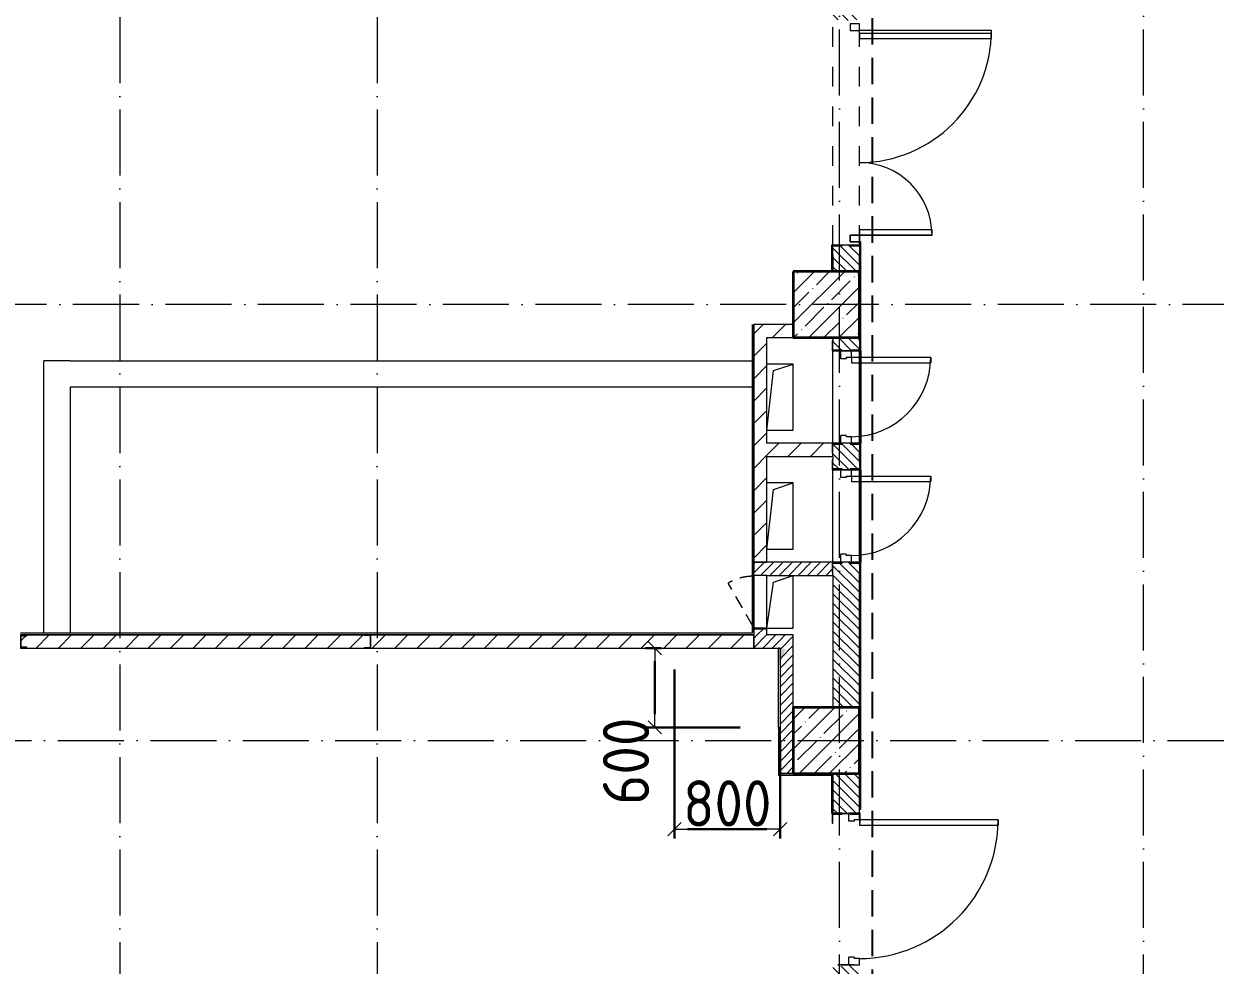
# Model space of a CAD drawing. Header units: millimetres. Extents: x -213536 to 1564669, y -45299 to 942238.
# Drawn here: x 207870 to 216889, y 227115 to 234240 of the extents above; entities that cross this region are included whole.
import ezdxf

# ---------------------------------------------------------------- set-up
doc = ezdxf.new("R2010")
doc.units = ezdxf.units.MM
for name, pattern in [('200_ШТРИХ_ш1п0_6_', [160, 100, -60]), ('50_200_ШТРИХ_1Т_ш5_п1_п1_', [700, 500, -100, 0, -100]), ('Штрих короткий', [300, 150, -150]), ('Штриховая _2 мм - 1 мм_', [300, 200, -100])]:
    doc.linetypes.add(name, pattern=pattern)
for name, color, linetype, lineweight in [('0-1', 7, 'Continuous', 5), ('0-2', 7, 'Continuous', 9), ('Двери', 7, 'Continuous', 9), ('Каркас_Импост', 7, 'Continuous', 13), ('Несущие колонны', 7, 'Continuous', 9), ('Несущие колонны-1', 7, 'Continuous', 35), ('Обобщенные модели', 7, 'Continuous', 9), ('Общие ребра', 7, 'Continuous', 9), ('Окна', 7, 'Continuous', 9), ('Оси-2', 7, '50_200_ШТРИХ_1Т_ш5_п1_п1_', 9), ('Открывание в плане-2', 7, '200_ШТРИХ_ш1п0_6_', 9), ('Открывание-1', 7, 'Continuous', 9), ('Панель', 7, 'Continuous', 13), ('Перемычка-1', 7, 'Штрих короткий', 9), ('Размеры', 7, 'Continuous', 15), ('Стены', 7, 'Continuous', 9), ('Стены-1', 7, 'Continuous', 13), ('Текстовые примечания', 7, 'Continuous', 9), ('Штриховка разреза-1', 7, 'Continuous', 9), ('Элементы узлов', 7, 'Continuous', 9)]:
    doc.layers.add(name, color=color, linetype=linetype, lineweight=lineweight)
doc.layers.add('СТ-1_1', color=7, linetype='Штриховая _2 мм - 1 мм_', lineweight=90, true_color=0x888888)
doc.layers.get('0-2').off()
doc.styles.add('СПДС', font='isocpeur.ttf', dxfattribs={"width": 0.9})
doc.dimstyles.new('Размера А3', dxfattribs={"dimtxt": 200, "dimasz": 100, "dimexe": 70, "dimexo": 100, "dimgap": 20, "dimtad": 1, "dimdec": 0, "dimrnd": 10, "dimzin": 0, "dimdsep": 46, "dimtxsty": 'СПДС', "dimblk": 'ARROWHEAD_6', "dimcen": 1, "dimclrd": 256, "dimclre": 256, "dimclrt": 256, "dimazin": 0, "dimtfac": 1, "dimtdec": 0, "dimtmove": 2, "dimatfit": 3, "dimfxl": 1, "dimtolj": 1, "dimtzin": 0, "dimarcsym": 0})
pattern_1 = [(135, (0, 0), (-35.35534, -35.35534), [])]
pattern_2 = [(45, (0, 0), (-84.8528, 84.8528), [])]
pattern_3 = [(45, (0, 0), (-35.35534, 35.35534), [])]

# ---------------------------------------------------------------- blocks, each defined once
blk = doc.blocks.new('BSC_Колонна _Прямоугольная - 500х500-V46-АИ2_02_План отделки стен 2-го этажа _Часть 2_')
at = {"layer": 'Несущие колонны'}
h = blk.add_hatch(dxfattribs=at)
h.set_pattern_fill('FP_54', color=256, style=0, pattern_type=2)
h.set_pattern_definition([(45, (-7700, -19300), (-114.0493, 114.0493), []), (45, (-7585.95, -19300), (-114.0493, 114.0493), [201.613, -40.323, 3.353, -36.97])])
h.paths.add_polyline_path([(-250, -250), (250, -250), (250, 250), (-250, 250)], flags=0)
at = {"layer": 'Несущие колонны-1'}
for p, q in [((250, 250), (-250, 250)), ((-250, 250), (-250, -250)), ((250, -250), (250, 250)), ((-250, -250), (250, -250))]:
    blk.add_line(p, q, dxfattribs=at)
blk = doc.blocks.new('Дверь_СКБ_1Ст_Внутренняя_ШЕР - СОШ_Д-1__Дв_700x1800h_Технический шкаф ЭОМ и СС_EI30-28320654-АИ2_02_План отделки стен 2-го этажа _Часть 2_')
at = {"layer": 'Каркас_Импост'}
for p, q in [((-287.5, 40), (-337.5, 40)), ((-337.5, 31), (-337.5, -31)), ((-287.5, 40), (-287.5, 0)), ((-287.5, 0), (-277.5, 0)), ((-277.5, 0), (-277.5, -40)), ((302.5, 0), (312.5, 0)), ((302.5, 0), (302.5, -40)), ((362.5, 40), (312.5, 40)), ((312.5, 40), (312.5, 0)), ((362.5, 40), (362.5, -40)), ((-277.5, -40), (-337.5, -40)), ((362.5, -40), (302.5, -40))]:
    blk.add_line(p, q, dxfattribs=at)
at = {"layer": 'Открывание-1'}
blk.add_arc((-287.5, 40), 600, 360, 90, dxfattribs=at)
at = {"layer": 'Панель'}
for p, q in [((-287.5, 640), (-247.5, 640)), ((-287.5, 640), (-287.5, 40)), ((-247.5, 40), (-247.5, 640)), ((-287.5, 40), (-247.5, 40))]:
    blk.add_line(p, q, dxfattribs=at)
blk = doc.blocks.new('Дверь_СКБ_1Ст_Внутренняя_ШЕР - СОШ_Д-1__Дв_700x1800h_Технический шкаф ЭОМ и СС_EI30-28321866-АИ2_02_План отделки стен 2-го этажа _Часть 2_')
at = {"layer": 'Каркас_Импост'}
for p, q in [((-287.5, 40), (-337.5, 40)), ((-337.5, 31), (-337.5, -31)), ((-287.5, 40), (-287.5, 0)), ((-287.5, 0), (-277.5, 0)), ((-277.5, 0), (-277.5, -40)), ((302.5, 0), (312.5, 0)), ((302.5, 0), (302.5, -40)), ((362.5, 40), (312.5, 40)), ((312.5, 40), (312.5, 0)), ((362.5, 31), (362.5, -31)), ((-277.5, -40), (-337.5, -40)), ((362.5, -40), (302.5, -40))]:
    blk.add_line(p, q, dxfattribs=at)
at = {"layer": 'Открывание-1'}
blk.add_arc((-287.5, 40), 600, 360, 90, dxfattribs=at)
at = {"layer": 'Панель'}
for p, q in [((-287.5, 640), (-247.5, 640)), ((-287.5, 640), (-287.5, 40)), ((-247.5, 40), (-247.5, 640)), ((-287.5, 40), (-247.5, 40))]:
    blk.add_line(p, q, dxfattribs=at)
blk = doc.blocks.new('Проем_Дверь_Прямоугольный - 1700х2400h_дверные проемы-28448549-АИ2_02_План отделки стен 2-го этажа _Часть 2_')
at = {"layer": 'Перемычка-1'}
for p, q in [((850, 100), (-850, 100)), ((850, -100), (-850, -100))]:
    blk.add_line(p, q, dxfattribs=at)
blk = doc.blocks.new('Дверь_СКБ_1Ст_Внутренняя_ШЕР - СОШ_Д-17__Дв_1150x2100h_Лаборантские_ Инструментальные_EI30-28417851-АИ2_02_План отделки стен 2-го этажа _Часть 2_')
at = {"layer": 'Каркас_Импост'}
for p, q in [((-512.5, 100), (-562.5, 100)), ((-562.5, 100), (-562.5, 20)), ((-512.5, 100), (-512.5, 60)), ((587.5, 100), (537.5, 100)), ((537.5, 100), (537.5, 60)), ((587.5, 100), (587.5, 20)), ((-502.5, 20), (-562.5, 20)), ((-512.5, 60), (-502.5, 60)), ((-502.5, 60), (-502.5, 20)), ((527.5, 60), (537.5, 60)), ((527.5, 60), (527.5, 20)), ((587.5, 20), (527.5, 20))]:
    blk.add_line(p, q, dxfattribs=at)
at = {"layer": 'Открывание-1'}
blk.add_arc((-512.5, 100), 1050, 360, 90, dxfattribs=at)
at = {"layer": 'Панель'}
for p, q in [((-512.5, 1150), (-472.5, 1150)), ((-512.5, 1150), (-512.5, 100)), ((-472.5, 100), (-472.5, 1150)), ((-512.5, 100), (-472.5, 100))]:
    blk.add_line(p, q, dxfattribs=at)
blk = doc.blocks.new('Дверь_Витражная_СКБ_2Ст2 - ДВВ_ДАО_СОШ_Классы-V176-АИ2_02_План отделки стен 2-го этажа _Часть 2_')
at = {"layer": 'Двери'}
for p, q in [((-775, 1035), (-775, 35)), ((775, 585), (775, 35))]:
    blk.add_line(p, q, dxfattribs=at)
for centre, radius, start, end in [((-775, 35), 1000, 360, 90), ((775, 35), 550, 90, 180)]:
    blk.add_arc(centre, radius, start, end, dxfattribs=at)
at = {"layer": 'Элементы узлов'}
for p, q in [((-713, 1035), (-753, 1035)), ((-753, 1035), (-753, 35)), ((-713, 35), (-713, 1035)), ((775, 585), (735, 585)), ((735, 585), (735, 35)), ((775, 35), (775, 585)), ((-825, 35), (-825, -35)), ((-775, 35), (-825, 35)), ((-775, 35), (-825, 35)), ((-825, 35), (-825, -35)), ((-775, -35), (-775, 35)), ((-775, -35), (-775, 35)), ((-753, 35), (-713, 35)), ((735, 35), (775, 35)), ((775, -35), (775, 35)), ((775, 35), (825, 35)), ((775, 35), (775, -35)), ((825, 35), (775, 35)), ((825, 35), (825, -35)), ((825, -35), (825, 35)), ((-825, -35), (-775, -35)), ((-825, -35), (-775, -35)), ((825, -35), (775, -35)), ((775, -35), (825, -35))]:
    blk.add_line(p, q, dxfattribs=at)
blk = doc.blocks.new('154_Стойка_СКБ_Швеллер - СМ-2180_100-28318692-АИ2_02_План отделки стен 2-го этажа _Часть 2_')
at = {"layer": 'Обобщенные модели'}
for p, q in [((171, 50), (125, 50)), ((125, 50), (125, -50)), ((129.5, 42.4), (171, 42.4)), ((129.5, -42.4), (129.5, 42.4)), ((171, 42.4), (171, 50)), ((125, -50), (171, -50)), ((171, -42.4), (129.5, -42.4)), ((171, -50), (171, -42.4))]:
    blk.add_line(p, q, dxfattribs=at)
blk = doc.blocks.new('154_Стойка_СКБ_Уголок - СМ-2180_200-28268025-АИ2_02_План отделки стен 2-го этажа _Часть 2_')
at = {"layer": 'Обобщенные модели'}
for p, q in [((125, 156), (125, 81)), ((200, 156), (125, 156)), ((131, 81), (131, 150)), ((131, 150), (200, 150)), ((200, 150), (200, 156)), ((125, 81), (131, 81)), ((131, 19), (125, 19)), ((125, 19), (125, -56)), ((131, -50), (131, 19)), ((125, -56), (200, -56)), ((200, -50), (131, -50)), ((200, -56), (200, -50))]:
    blk.add_line(p, q, dxfattribs=at)
blk = doc.blocks.new('Фахверк_СКБ_Уголок - 200_3960_зеркало-28268689-АИ2_02_План отделки стен 2-го этажа _Часть 2_')
at = {"layer": 'Обобщенные модели'}
for p, q in [((200, 156), (125, 156)), ((125, 156), (125, 81)), ((131, 81), (131, 150)), ((131, 150), (200, 150)), ((200, 150), (200, 156)), ((125, 81), (131, 81)), ((131, 19), (125, 19)), ((125, 19), (125, -56)), ((131, -50), (131, 19)), ((125, -56), (200, -56)), ((200, -50), (131, -50)), ((200, -56), (200, -50))]:
    blk.add_line(p, q, dxfattribs=at)
blk = doc.blocks.new('Фахверк_СКБ_Уголок - 200_3960-28268576-АИ2_02_План отделки стен 2-го этажа _Часть 2_')
at = {"layer": 'Обобщенные модели'}
for p, q in [((200, 156), (125, 156)), ((125, 156), (125, 81)), ((131, 81), (131, 150)), ((131, 150), (200, 150)), ((200, 150), (200, 156)), ((125, 81), (131, 81)), ((131, 19), (125, 19)), ((125, 19), (125, -56)), ((131, -50), (131, 19)), ((125, -56), (200, -56)), ((200, -50), (131, -50)), ((200, -56), (200, -50))]:
    blk.add_line(p, q, dxfattribs=at)
blk = doc.blocks.new('154_Стойка_СКБ_Уголок - СМ-2180_200-28435403-АИ2_02_План отделки стен 2-го этажа _Часть 2_')
at = {"layer": 'Обобщенные модели'}
for p, q in [((125, 156), (125, 81)), ((200, 156), (125, 156)), ((131, 81), (131, 150)), ((131, 150), (200, 150)), ((200, 150), (200, 156)), ((125, 81), (131, 81)), ((131, 19), (125, 19)), ((125, 19), (125, -56)), ((131, -50), (131, 19)), ((125, -56), (200, -56)), ((200, -50), (131, -50)), ((200, -56), (200, -50))]:
    blk.add_line(p, q, dxfattribs=at)
blk = doc.blocks.new('Стойка_Влож_Полоса боковая - Полоса-28213942-АИ2_02_План отделки стен 2-го этажа _Часть 2_')
at = {"layer": 'Обобщенные модели'}
for p, q in [((-5, 60), (0, 60)), ((-5, -60), (-5, 60)), ((0, 31), (0, -31)), ((0, -60), (-5, -60))]:
    blk.add_line(p, q, dxfattribs=at)
blk = doc.blocks.new('Стойка_Влож_Полоса боковая - Полоса-28346330-АИ2_02_План отделки стен 2-го этажа _Часть 2_')
at = {"layer": 'Обобщенные модели'}
for p, q in [((-5, -31), (-5, 31)), ((0, 31), (0, -31))]:
    blk.add_line(p, q, dxfattribs=at)
blk = doc.blocks.new('154_Фахверк_СКБ_Швеллер - Тип_100_3960-28318856-АИ2_02_План отделки стен 2-го этажа _Часть 2_')
at = {"layer": 'Обобщенные модели'}
for p, q in [((175, 50), (125, 50)), ((125, 50), (125, -50)), ((128, 47), (175, 47)), ((128, -47), (128, 47)), ((175, 47), (175, 50)), ((125, -50), (175, -50)), ((175, -47), (128, -47)), ((175, -50), (175, -47))]:
    blk.add_line(p, q, dxfattribs=at)
blk = doc.blocks.new('AR_Отверстие Ниша - Лючок-32403310-АИ2_02_План отделки стен 2-го этажа _Часть 2_')
at = {"layer": 'Окна'}
for p, q in [((200, 50), (-200, 50)), ((-200, 50), (-200, -50)), ((-200, -50), (200, -50))]:
    blk.add_line(p, q, dxfattribs=at)
blk = doc.blocks.new('Л_Общий_Лючок - Лючок-V187-АИ2_02_План отделки стен 2-го этажа _Часть 2_')
at = {"layer": 'Окна'}
for p, q in [((424, 6), (-24, 6)), ((-24, 6), (-24, 0)), ((400, 0), (424, 0)), ((424, 6), (424, 0))]:
    blk.add_line(p, q, dxfattribs=at)
at = {"layer": 'Открывание в плане-2'}
blk.add_line((16.4, 6), (342, 194), dxfattribs=at)
blk.add_arc((6, 0), 388, 0.89053, 30, dxfattribs=at)
blk = doc.blocks.new('154_Фахверк_СКБ_Швеллер - Тип_100_3960_зеркало-29769493-АИ2_02_План отделки стен 2-го этажа _Часть 2_')
at = {"layer": 'Обобщенные модели'}
for p, q in [((175, 50), (125, 50)), ((125, 50), (125, -50)), ((128, 47), (175, 47)), ((128, -47), (128, 47)), ((175, 47), (175, 50)), ((125, -50), (175, -50)), ((175, -47), (128, -47)), ((175, -50), (175, -47))]:
    blk.add_line(p, q, dxfattribs=at)
blk = doc.blocks.new('AR_Отверстие прямоугольное _в плите_ - AR_Отверстие прямоугольное _в плите_-30229458-АИ2_02_План отделки стен 2-го этажа _Часть 2_')
at = {"layer": 'Обобщенные модели'}
for p, q in [((100, 250), (-100, 250)), ((-100, -250), (-50, 200)), ((-50, 200), (100, 250)), ((100, -250), (100, 250)), ((-100, -250), (100, -250))]:
    blk.add_line(p, q, dxfattribs=at)
blk = doc.blocks.new('AR_Отверстие прямоугольное _в плите_ - AR_Отверстие прямоугольное _в плите_-30229368-АИ2_02_План отделки стен 2-го этажа _Часть 2_')
at = {"layer": 'Обобщенные модели'}
for p, q in [((-50, 150), (100, 200)), ((100, -200), (100, 200)), ((-100, -200), (-50, 150)), ((-100, -200), (100, -200))]:
    blk.add_line(p, q, dxfattribs=at)
blk = doc.blocks.new('0125-Р-ОО-Ш2-АР-о_23_10_2024_rvt-1-АИ2_02_План отделки стен 2-го этажа _Часть 2_')
at = {"layer": 'Несущие колонны'}
h = blk.add_hatch(dxfattribs=at)
h.set_pattern_fill('FP_1', color=256, style=0, pattern_type=2)
h.set_pattern_definition([(45, (0, 0), (-114.0493, 114.0493), []), (45, (114.05, 0), (-114.0493, 114.0493), [201.612, -40.322, 3.353, -36.97])])
h.paths.add_polyline_path([(7450, 15750), (7950, 15750), (7950, 16250), (7450, 16250), (7450, 16201.6)], flags=0)
at = {"layer": 'Штриховка разреза-1'}
h = blk.add_hatch(dxfattribs=at)
h.set_pattern_fill('FP_2', color=256, style=0, pattern_type=2)
h.set_pattern_definition(pattern_1)
h.paths.add_polyline_path([(7756, 19550), (7950, 19550), (7950, 19744), (7881, 19744), (7881, 19750), (7819, 19750), (7819, 19744), (7750, 19744), (7750, 19550)], flags=0)
h.paths.add_polyline_path([(7881, 21450), (7881, 21456), (7950, 21456), (7950, 22694), (7881, 22694), (7880, 22700), (7819, 22700), (7819, 22694), (7750, 22694), (7750, 21456), (7819, 21456), (7819, 21450), (7880, 21450)], flags=0)
h.paths.add_polyline_path([(7790, 22700), (7790, 22705), (7910, 22705), (7910, 22700), (7950, 22700), (7950, 22730), (7880, 22730), (7880, 23570), (7950, 23570), (7950, 23600), (7910, 23600), (7910, 23595), (7790, 23595), (7790, 23600), (7750, 23600), (7750, 22700)], flags=0)
h.paths.add_polyline_path([(7830.6, 23600), (7881, 23600), (7881, 23606), (7950, 23606), (7950, 25050), (7750, 25050), (7750, 23606), (7819, 23606), (7819, 23600)], flags=0)
h = blk.add_hatch(dxfattribs=at)
h.set_pattern_fill('FP_3', color=256, style=0, pattern_type=2)
h.set_pattern_definition(pattern_2)
h.paths.add_polyline_path([(7450, 19050), (7450, 19150), (7150, 19150), (7150, 19050), (7250, 19050)], flags=0)
h = blk.add_hatch(dxfattribs=at)
h.set_pattern_fill('FP_3', color=256, style=0, pattern_type=2)
h.set_pattern_definition(pattern_2)
h.paths.add_polyline_path([(7250, 17350), (7250, 19050), (7150, 19050), (7150, 17350)], flags=0)
h = blk.add_hatch(dxfattribs=at)
h.set_pattern_fill('FP_2', color=256, style=0, pattern_type=2)
h.set_pattern_definition(pattern_1)
h.paths.add_polyline_path([(7950, 16250), (7950, 17344), (7881, 17344), (7881, 17350), (7819, 17350), (7819, 17344), (7750, 17344), (7750, 16250)], flags=0)
h.paths.add_polyline_path([(7881, 18050), (7881, 18056), (7950, 18056), (7950, 18244), (7881, 18244), (7881, 18250), (7819, 18250), (7819, 18244), (7750, 18244), (7750, 18056), (7819, 18056), (7819, 18050)], flags=0)
h.paths.add_polyline_path([(7881, 18950), (7881, 18956), (7950, 18956), (7950, 19050), (7750, 19050), (7750, 18956), (7819, 18956), (7819, 18950)], flags=0)
h = blk.add_hatch(dxfattribs=at)
h.set_pattern_fill('FP_3', color=256, style=0, pattern_type=2)
h.set_pattern_definition(pattern_2)
h.paths.add_polyline_path([(7750, 18150), (7750, 18175), (7744, 18175), (7744, 18250), (7250, 18250), (7250, 18150), (7744, 18150)], flags=0)
h = blk.add_hatch(dxfattribs=at)
h.set_pattern_fill('FP_92', color=256, style=0, pattern_type=2)
h.set_pattern_definition(pattern_3)
h.paths.add_polyline_path([(7250, 17250), (7750, 17250), (7750, 17275), (7744, 17275), (7744, 17350), (7150, 17350), (7151, 17250), (7174, 17250)], flags=0)
h = blk.add_hatch(dxfattribs=at)
h.set_pattern_fill('FP_3', color=256, style=0, pattern_type=2)
h.set_pattern_definition(pattern_2)
h.paths.add_polyline_path([(7150, 16700), (7150, 16800), (4250, 16800), (4250, 16700), (7139.2, 16700)], flags=0)
h.paths.add_polyline_path([(4200, 16700), (4200, 16703), (4247, 16703), (4247, 16797), (4200, 16797), (4200, 16800), (1646, 16799.2), (1646, 16792.4), (1604.5, 16792.4), (1604.5, 16707.6), (1646, 16707.6), (1646, 16700)], flags=0)
h.paths.add_polyline_path([(404, 16700), (404, 16707.6), (445.5, 16707.6), (445.5, 16792.4), (404, 16792.4), (404, 16800), (150, 16800), (150, 16700)], flags=0)
h = blk.add_hatch(dxfattribs=at)
h.set_pattern_fill('FP_92', color=256, style=0, pattern_type=2)
h.set_pattern_definition(pattern_3)
h.paths.add_polyline_path([(7350, 16700), (7350, 16800), (7150, 16800), (7150, 16700), (7250, 16700)], flags=0)
h = blk.add_hatch(dxfattribs=at)
h.set_pattern_fill('FP_92', color=256, style=0, pattern_type=2)
h.set_pattern_definition(pattern_3)
h.paths.add_polyline_path([(7153, 16800), (7247, 16800), (7247, 16847), (7153, 16847), (7153, 16801.5)], flags=0)
h = blk.add_hatch(dxfattribs=at)
h.set_pattern_fill('FP_92', color=256, style=0, pattern_type=2)
h.set_pattern_definition(pattern_3)
h.paths.add_polyline_path([(7350, 15750), (7450, 15750), (7450, 16800), (7350, 16800), (7350, 16201.6)], flags=0)
h = blk.add_hatch(dxfattribs=at)
h.set_pattern_fill('FP_2', color=256, style=0, pattern_type=2)
h.set_pattern_definition(pattern_1)
h.paths.add_polyline_path([(7881, 12550), (7881, 12556), (7950, 12556), (7950, 12744), (7881, 12744), (7881, 12750), (7819, 12750), (7819, 12744), (7750, 12744), (7750, 12556), (7819, 12556), (7819, 12550)], flags=0)
h.paths.add_polyline_path([(7881, 13450), (7881, 13456), (7950, 13456), (7950, 14294), (7881, 14294), (7881, 14300), (7819, 14300), (7819, 14294), (7750, 14294), (7750, 13456), (7819, 13456), (7819, 13450)], flags=0)
h.paths.add_polyline_path([(7950, 15450), (7950, 15750), (7750, 15750), (7750, 15450), (7910, 15450)], flags=0)
at = {"layer": 'Несущие колонны-1'}
for p, q in [((7950, 16250), (7450, 16250)), ((7450, 16250), (7450, 15750)), ((7950, 15750), (7950, 16250)), ((7450, 15750), (7950, 15750))]:
    blk.add_line(p, q, dxfattribs=at)
at = {"layer": 'Общие ребра'}
for p, q in [((7750, 18150), (7750, 18175)), ((7750, 17250), (7750, 17275))]:
    blk.add_line(p, q, dxfattribs=at)
at = {"layer": 'Стены'}
for p, q in [((7750, 18250), (7750, 18950)), ((7950, 18950), (7950, 18250)), ((1775, 16812), (1775, 18875)), ((1975, 18875), (1775, 18875)), ((1975, 18875), (7138, 18875)), ((1975, 18675), (1975, 16812)), ((7138, 18675), (1975, 18675)), ((7750, 17350), (7750, 18050)), ((7950, 18050), (7950, 17350))]:
    blk.add_line(p, q, dxfattribs=at)
at = {"layer": 'Стены-1'}
for p, q in [((7750, 19675), (7750, 19550)), ((7881, 19750), (7819, 19750)), ((7950, 19550), (7950, 19675)), ((7450, 19150), (7150, 19150)), ((7150, 19150), (7150, 19050)), ((7150, 19050), (7150, 17350)), ((7250, 19050), (7450, 19050)), ((7250, 18250), (7250, 19050)), ((7750, 19050), (7750, 19025)), ((7950, 19025), (7950, 19050)), ((7819, 18950), (7881, 18950)), ((7744, 18250), (7250, 18250)), ((7881, 18250), (7819, 18250)), ((7250, 18150), (7750, 18150)), ((7250, 17350), (7250, 18150)), ((7750, 18150), (7750, 18125)), ((7950, 18125), (7950, 18175)), ((7819, 18050), (7881, 18050)), ((7150, 17350), (7250, 17350)), ((7744, 17350), (7150, 17350)), ((7150, 17350), (7150, 17274)), ((7881, 17350), (7819, 17350)), ((7250, 17250), (7750, 17250)), ((7750, 17250), (7750, 16250)), ((7950, 16250), (7950, 17275)), ((4200, 16800), (1646, 16800)), ((7150, 16800), (4250, 16800)), ((7150, 16700), (7150, 16800)), ((7150, 16800), (7150, 16700)), ((7350, 16800), (7250, 16800)), ((7450, 16800), (7350, 16800)), ((7450, 15750), (7450, 16800)), ((1646, 16700), (4200, 16700)), ((4250, 16700), (7150, 16700)), ((7150, 16700), (7350, 16700)), ((7350, 16700), (7350, 15750)), ((7750, 16250), (7950, 16250)), ((7350, 15750), (7450, 15750)), ((7950, 15750), (7750, 15750)), ((7750, 15750), (7750, 15450)), ((7950, 15450), (7950, 15750))]:
    blk.add_line(p, q, dxfattribs=at)
at = {"layer": '0-2'}
for name, p, rotation in [('Проем_Дверь_Прямоугольный - 1700х2400h_дверные проемы-28448549-АИ2_02_План отделки стен 2-го этажа _Часть 2_', (7850, 20600), 269.9999999999999), ('Дверь_Витражная_СКБ_2Ст2 - ДВВ_ДАО_СОШ_Классы-V176-АИ2_02_План отделки стен 2-го этажа _Часть 2_', (7915, 20600), 269.9999999999961), ('Фахверк_СКБ_Уголок - 200_3960-28268576-АИ2_02_План отделки стен 2-го этажа _Часть 2_', (7800, 19875), 269.9999999999999), ('Фахверк_СКБ_Уголок - 200_3960_зеркало-28268689-АИ2_02_План отделки стен 2-го этажа _Часть 2_', (7900, 18825), 89.99999999999991), ('Дверь_СКБ_1Ст_Внутренняя_ШЕР - СОШ_Д-1__Дв_700x1800h_Технический шкаф ЭОМ и СС_EI30-28321866-АИ2_02_План отделки стен 2-го этажа _Часть 2_', (7850, 18612.5), 269.9999999999999), ('Фахверк_СКБ_Уголок - 200_3960-28268576-АИ2_02_План отделки стен 2-го этажа _Часть 2_', (7800, 18375), 269.9999999999999), ('Фахверк_СКБ_Уголок - 200_3960_зеркало-28268689-АИ2_02_План отделки стен 2-го этажа _Часть 2_', (7900, 17925), 89.99999999999991), ('Дверь_СКБ_1Ст_Внутренняя_ШЕР - СОШ_Д-1__Дв_700x1800h_Технический шкаф ЭОМ и СС_EI30-28320654-АИ2_02_План отделки стен 2-го этажа _Часть 2_', (7850, 17712.5), 269.9999999999999), ('154_Стойка_СКБ_Уголок - СМ-2180_200-28268025-АИ2_02_План отделки стен 2-го этажа _Часть 2_', (7800, 17475), 269.9999999999999), ('Л_Общий_Лючок - Лючок-V187-АИ2_02_План отделки стен 2-го этажа _Часть 2_', (7150, 16850), 89.9999999999999), ('AR_Отверстие Ниша - Лючок-32403310-АИ2_02_План отделки стен 2-го этажа _Часть 2_', (7200, 17050), 269.9999999999999), ('154_Фахверк_СКБ_Швеллер - Тип_100_3960-28318856-АИ2_02_План отделки стен 2-го этажа _Часть 2_', (4375, 16750), 180), ('154_Фахверк_СКБ_Швеллер - Тип_100_3960_зеркало-29769493-АИ2_02_План отделки стен 2-го этажа _Часть 2_', (7200, 16975), 269.9999999999999), ('154_Стойка_СКБ_Уголок - СМ-2180_200-28435403-АИ2_02_План отделки стен 2-го этажа _Часть 2_', (7800, 15575), 269.9999999999999), ('Стойка_Влож_Полоса боковая - Полоса-28346330-АИ2_02_План отделки стен 2-го этажа _Часть 2_', (7850, 15450), 89.99999999999991), ('Дверь_СКБ_1Ст_Внутренняя_ШЕР - СОШ_Д-17__Дв_1150x2100h_Лаборантские_ Инструментальные_EI30-28417851-АИ2_02_План отделки стен 2-го этажа _Часть 2_', (7850, 14887.5), 269.9999999999999), ('Стойка_Влож_Полоса боковая - Полоса-28213942-АИ2_02_План отделки стен 2-го этажа _Часть 2_', (7850, 14300), 269.9999999999999)]:
    blk.add_blockref(name, p, dxfattribs=dict(at, rotation=rotation))
for name, p in [('BSC_Колонна _Прямоугольная - 500х500-V46-АИ2_02_План отделки стен 2-го этажа _Часть 2_', (7700, 19300)), ('AR_Отверстие прямоугольное _в плите_ - AR_Отверстие прямоугольное _в плите_-30229458-АИ2_02_План отделки стен 2-го этажа _Часть 2_', (7350, 18600)), ('AR_Отверстие прямоугольное _в плите_ - AR_Отверстие прямоугольное _в плите_-30229458-АИ2_02_План отделки стен 2-го этажа _Часть 2_', (7350, 17699.8)), ('AR_Отверстие прямоугольное _в плите_ - AR_Отверстие прямоугольное _в плите_-30229368-АИ2_02_План отделки стен 2-го этажа _Часть 2_', (7350, 17050)), ('154_Стойка_СКБ_Швеллер - СМ-2180_100-28318692-АИ2_02_План отделки стен 2-го этажа _Часть 2_', (1475, 16750))]:
    blk.add_blockref(name, p, dxfattribs=at)
blk = doc.blocks.new('ARROWHEAD_6')
at = {"color": 0, "linetype": 'Continuous'}
for p, q in [((0, 0), (-1, 0)), ((-0.5, -0.5), (0.5, 0.5))]:
    blk.add_line(p, q, dxfattribs=at)
blk = doc.blocks.new('*D3102')
at = {"layer": 'Defpoints', "color": 0, "transparency": 16777216}
for p in [(212646.9, 229515.2), (212795.6, 229515.2), (213392.9, 228915.2)]:
    blk.add_point(p, dxfattribs=at)
at = {"layer": 'Размеры', "lineweight": -2, "transparency": 16777216}
for p, q in [((212695.6, 229515.2), (212576.9, 229515.2)), ((212646.9, 229015.2), (212646.9, 229415.2)), ((213292.9, 228915.2), (212576.9, 228915.2))]:
    blk.add_line(p, q, dxfattribs=at)
at = {"layer": 'Размеры', "lineweight": -2, "transparency": 16777216, "xscale": 100, "yscale": 100, "zscale": 100}
for p, rotation in [((212646.9, 229515.2), 90), ((212646.9, 228915.2), 270)]:
    blk.add_blockref('ARROWHEAD_6', p, dxfattribs=dict(at, rotation=rotation))
at = {"layer": 'Размеры', "lineweight": 25, "transparency": 16777216, "insert": (212253.7, 228329.1), "char_height": 350, "width": 1.866, "attachment_point": 1, "rotation": 90, "line_spacing_factor": 1.149209, "style": 'СПДС'}
blk.add_mtext('\\A1;600', dxfattribs=at)
blk = doc.blocks.new('*D3103')
at = {"layer": 'Defpoints', "color": 0, "transparency": 16777216}
for p in [(212795.6, 229453.8), (213595.6, 228915.5), (213595.6, 228144.7)]:
    blk.add_point(p, dxfattribs=at)
at = {"layer": 'Размеры', "lineweight": -2, "transparency": 16777216}
for p, q in [((212795.6, 229353.8), (212795.6, 228074.7)), ((213595.6, 228815.5), (213595.6, 228074.7)), ((212895.6, 228144.7), (213495.6, 228144.7))]:
    blk.add_line(p, q, dxfattribs=at)
at = {"layer": 'Размеры', "lineweight": -2, "transparency": 16777216, "xscale": 100, "yscale": 100, "zscale": 100, "rotation": 180}
blk.add_blockref('ARROWHEAD_6', (212795.6, 228144.7), dxfattribs=at)
at = {"layer": 'Размеры', "lineweight": -2, "transparency": 16777216, "xscale": 100, "yscale": 100, "zscale": 100}
blk.add_blockref('ARROWHEAD_6', (213595.6, 228144.7), dxfattribs=at)
at = {"layer": 'Размеры', "lineweight": 25, "transparency": 16777216, "insert": (213195.6, 228339.7), "char_height": 350, "width": 1.866, "attachment_point": 5, "style": 'СПДС'}
blk.add_mtext('\\A1;800', dxfattribs=at)
blk = doc.blocks.new('Оси1')
at = {"layer": 'Оси-2'}
for p, q in [((208595.6, 264395.4), (208595.6, 210594.5)), ((210545.6, 264395.4), (210545.6, 210594.5)), ((214045.6, 210594.5), (214045.6, 264395.4)), ((216345.6, 210594.5), (216345.6, 264395.4)), ((234645.6, 232115.2), (203926.8, 232115.2)), ((203926.8, 228815.2), (234645.6, 228815.2))]:
    blk.add_line(p, q, dxfattribs=at)
at = {"layer": 'Размеры', "lineweight": 25}
dim = blk.add_linear_dim(base=(212646.9, 229515.2), p1=(213392.9, 228915.2), p2=(212795.6, 229515.2), angle=90, dimstyle='Размера А3', override={"dimtxt": 350}, dxfattribs=at)
dim.commit()
dim.dimension.update_dxf_attribs({"geometry": '*D3102', "text_midpoint": (212487, 228628.4), "dimtype": 160, "text_rotation": 90})
dim = blk.add_linear_dim(base=(213595.6, 228144.7), p1=(212795.6, 229453.8), p2=(213595.6, 228915.5), dimstyle='Размера А3', override={"dimtxt": 350}, dxfattribs=at)
dim.commit()
dim.dimension.update_dxf_attribs({"geometry": '*D3103', "text_midpoint": (213195.6, 228339.7)})

msp = doc.modelspace()

# ---------------------------------------------------------------- hatches: boundary and pattern name
at = {"layer": 'Текстовые примечания'}
msp.add_hatch(color=256, dxfattribs=at).paths.add_polyline_path([(213582, 229364.9), (213637.4, 229506.8), (213585.5, 229517.2)], flags=0)

# ---------------------------------------------------------------- linework, layer by layer
at = {"layer": 'СТ-1_1', "lineweight": 25}
msp.add_line((214295.6, 224183.2), (214295.6, 262003.2), dxfattribs=at)
at = {"layer": 'Стены'}
for p, q in [((214195.6, 231065.2), (214195.6, 231765.2)), ((214207.6, 231765.2), (214207.6, 231065.2)), ((214195.6, 230165.2), (214195.6, 230865.2)), ((214207.6, 230865.2), (214207.6, 230165.2)), ((213583.6, 228915.5), (213583.6, 229515.2)), ((213595.6, 229515.2), (213583.6, 229515.2)), ((213595.6, 229515.2), (213595.6, 228915.5)), ((213583.6, 228915.5), (213595.6, 228915.5))]:
    msp.add_line(p, q, dxfattribs=at)
at = {"layer": 'Стены-1'}
for p, q in [((213983.6, 232565.2), (213983.6, 232377.2)), ((213989.6, 232565.2), (213983.6, 232565.2)), ((214207.6, 232590.2), (214195.6, 232590.2)), ((214195.6, 232590.2), (214195.6, 232565.2)), ((214207.6, 231765.2), (214207.6, 232590.2)), ((213995.6, 232365.2), (213995.6, 232490.2)), ((214195.6, 232490.2), (214195.6, 232365.2)), ((213383.6, 231965.2), (213383.6, 229627.2)), ((213395.6, 230089.2), (213395.6, 231965.2)), ((214195.6, 231865.2), (214195.6, 231840.2)), ((214201.6, 231765.2), (214207.6, 231765.2)), ((214207.6, 231065.2), (214201.6, 231065.2)), ((214207.6, 230865.2), (214207.6, 231065.2)), ((214195.6, 230990.2), (214195.6, 230940.2)), ((214201.6, 230865.2), (214207.6, 230865.2)), ((214207.6, 230165.2), (214201.6, 230165.2)), ((214207.6, 228295.2), (214207.6, 230165.2)), ((214195.6, 230090.2), (214195.6, 228295.2)), ((213383.6, 229627.2), (207845.6, 229627.2)), ((207891.6, 229615.2), (210445.6, 229615.2)), ((210495.6, 229615.2), (213395.6, 229615.2)), ((213595.6, 228915.2), (213583.6, 228915.2)), ((213583.6, 228915.2), (213583.6, 228553.2)), ((213595.6, 228565.2), (213595.6, 228915.2)), ((213995.6, 228565.2), (213595.6, 228565.2)), ((213995.6, 228265.2), (213995.6, 228565.2)), ((213583.6, 228553.2), (213983.6, 228553.2)), ((213983.6, 228553.2), (213983.6, 228265.2)), ((214195.6, 228295.2), (214207.6, 228295.2)), ((213983.6, 228265.2), (213989.6, 228265.2))]:
    msp.add_line(p, q, dxfattribs=at)

# ---------------------------------------------------------------- block references
at = {"color": 2, "lineweight": 30}
msp.add_blockref('Оси1', (0, 0), dxfattribs=at)
at = {"layer": '0-1'}
msp.add_blockref('0125-Р-ОО-Ш2-АР-о_23_10_2024_rvt-1-АИ2_02_План отделки стен 2-го этажа _Часть 2_', (206245.6, 212815.2), dxfattribs=at)

doc.saveas('drawing.dxf')
